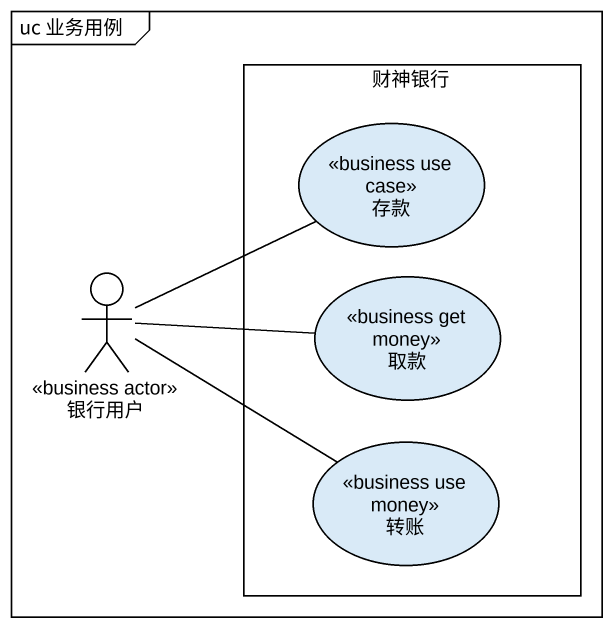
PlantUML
@startuml
mainframe uc 业务用例
rectangle 财神银行 {
  usecase 存款 <<business use case>>
  usecase 取款 <<business get money>>
  usecase 转账 <<business use money>>
}
actor 银行用户 <<business actor>>
银行用户 -right- 存款
银行用户 -right- 取款
银行用户 -right- 转账
@enduml
